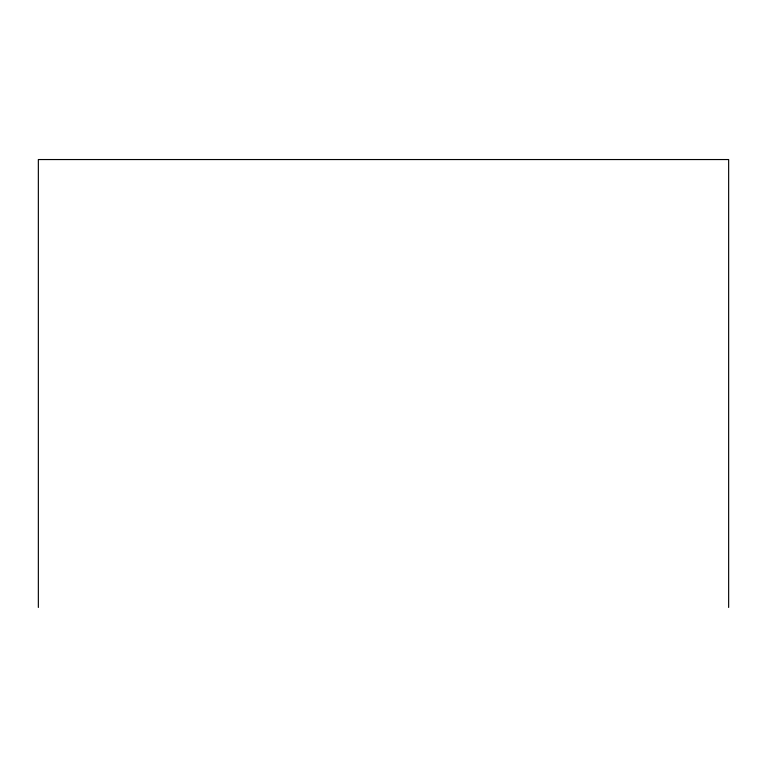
<?xml version="1.0" encoding="UTF-8"?>
<svg xmlns="http://www.w3.org/2000/svg" width="767" height="767" viewBox="0 0 767 767"><rect width="100%" height="100%" fill="white"/><g stroke="black" fill="none" stroke-linecap="round" stroke-linejoin="round"><path stroke-width="1.15" d="M728.65 607.454L728.65 159.546L38.35 159.546L38.35 607.454"/></g></svg>
